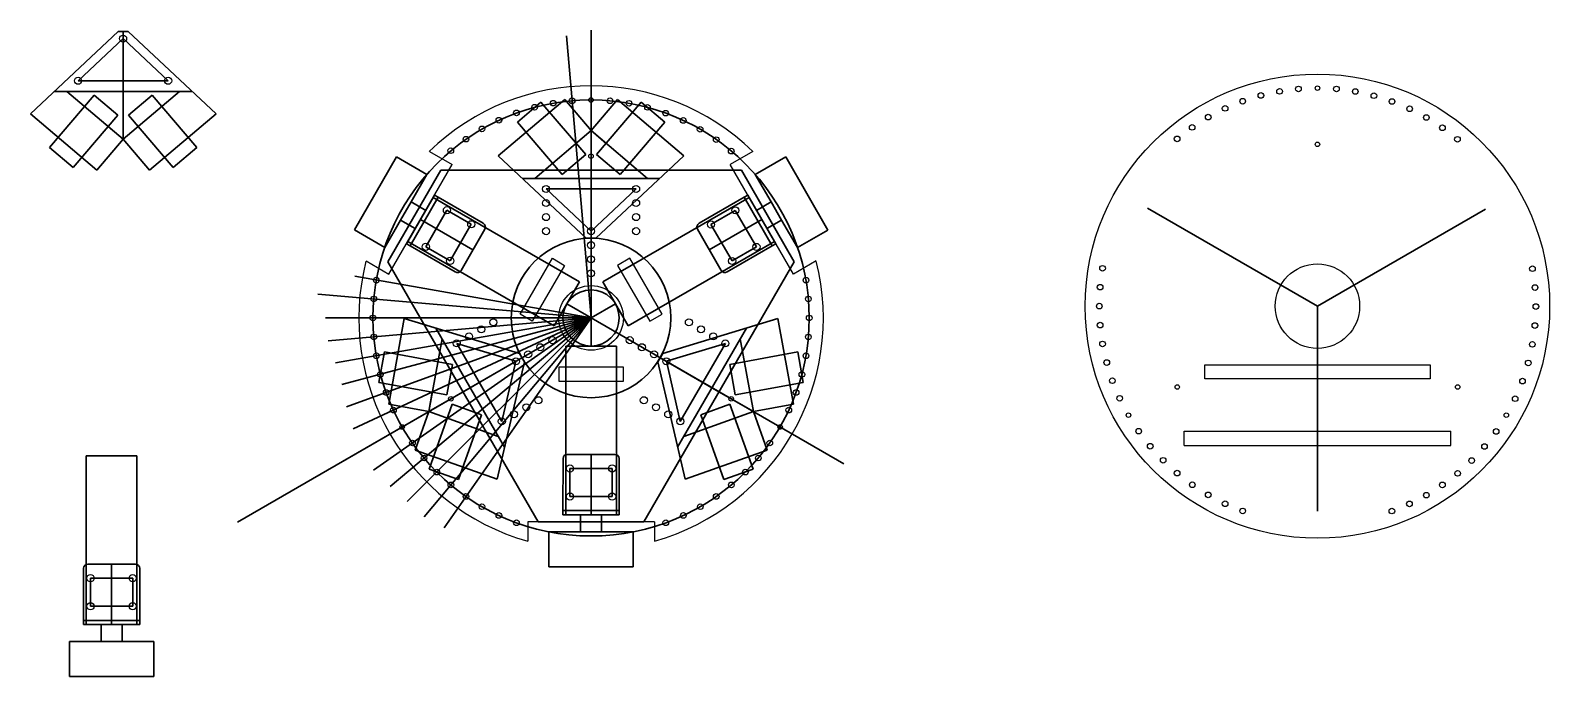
# Model space of a CAD drawing. Header units: millimetres. Extents: x 408 to 1487, y 116 to 575.
import ezdxf

# ---------------------------------------------------------------- set-up
doc = ezdxf.new("R2010")
doc.units = ezdxf.units.MM
doc.header["$MEASUREMENT"] = 0
doc.layers.add('辅助线', color=10, linetype='Continuous', lineweight=30)

msp = doc.modelspace()

# ---------------------------------------------------------------- linework, layer by layer
for p, q in [((691.4, 489), (707.6, 479.6)), ((921.3, 489), (905.1, 479.6)), ((662.6, 401.7), (707.6, 479.6)), ((950.1, 401.7), (905.1, 479.6)), ((646.4, 411.1), (662.6, 401.7)), ((755.9, 373.2), (778.9, 413)), ((778.9, 413), (787.5, 408)), ((833.8, 413), (825.1, 408)), ((856.8, 373.2), (833.8, 413)), ((966.3, 411.1), (950.1, 401.7)), ((787.5, 408), (764.5, 368.2)), ((825.1, 408), (848.1, 368.2)), ((764.5, 368.2), (755.9, 373.2)), ((848.1, 368.2), (856.8, 373.2)), ((829.3, 335.6), (783.3, 335.6)), ((783.3, 335.6), (783.3, 325.6)), ((829.3, 325.6), (829.3, 335.6)), ((1242.4, 337.2), (1402.4, 337.2)), ((1242.4, 327.2), (1242.4, 337.2)), ((1402.4, 337.2), (1402.4, 327.2)), ((783.3, 325.6), (829.3, 325.6)), ((1402.4, 327.2), (1242.4, 327.2)), ((1227.7, 280), (1227.7, 290)), ((1227.7, 290), (1417.1, 290)), ((1417.1, 280), (1417.1, 290)), ((1227.7, 280), (1417.1, 280)), ((851.3, 225.6), (761.3, 225.6)), ((761.3, 225.6), (761.3, 211.9)), ((851.3, 225.6), (851.3, 211.9))]:
    msp.add_line(p, q)
for centre, radius in [((473.8, 569.2), 2.5), ((441.8, 539.2), 2.5), ((505.8, 539.2), 2.5), ((1322.4, 379), 165), ((1282.2, 528.8), 2), ((1295.5, 531.7), 2), ((1308.9, 533.4), 2), ((1322.4, 534), 1.6), ((1335.9, 533.4), 2), ((1349.3, 531.6), 2), ((1362.5, 528.6), 2), ((753.3, 516.4), 2), ((766.2, 520.4), 2), ((779.4, 523.3), 2), ((792.8, 525), 2), ((806.3, 525.6), 1.6), ((819.8, 525), 2), ((833.3, 523.2), 2), ((846.4, 520.3), 2), ((859.3, 516.2), 2), ((1256.8, 519.6), 2), ((1269.3, 524.7), 2), ((1375.4, 524.5), 2), ((1387.9, 519.3), 2), ((740.8, 511.2), 2), ((871.8, 511), 2), ((1233.4, 506.1), 2), ((1244.8, 513.4), 2), ((1399.8, 513.1), 2), ((1411.2, 505.8), 2), ((717.4, 497.7), 2), ((728.8, 505), 2), ((883.8, 504.7), 2), ((895.2, 497.4), 2), ((1222.7, 497.9), 2), ((1421.9, 497.6), 2), ((706.6, 489.5), 2), ((806.3, 485.6), 1.6), ((905.9, 489.2), 2), ((1322.4, 494), 1.6), ((774.3, 462.3), 2.5), ((838.3, 462.3), 2.5), ((774.3, 452.3), 2.5), ((838.3, 452.3), 2.5), ((703.9, 447.2), 2.55), ((774.3, 442.3), 2.5), ((838.3, 442.3), 2.5), ((908.8, 447.1), 2.55), ((721.2, 437.2), 2.55), ((774.3, 432.3), 2.5), ((806.3, 432.3), 2.5), ((838.3, 432.3), 2.5), ((891.5, 437.1), 2.55), ((688.9, 421.2), 2.55), ((806.3, 422.3), 2.5), ((923.8, 421.1), 2.55), ((706.2, 411.2), 2.55), ((806.3, 412.3), 2.5), ((906.5, 411.1), 2.55), ((653.7, 397.5), 2), ((806.3, 402.3), 2.5), ((959, 397.5), 2), ((1169.7, 405.9), 2), ((1322.4, 379), 30), ((1475.2, 405.6), 2), ((806.3, 370.6), 23), ((1168, 392.5), 2), ((1477, 392.2), 2), ((651.9, 384.1), 2), ((960.7, 384.1), 2), ((1167.4, 379), 2), ((1477.6, 378.7), 2), ((651.3, 370.6), 2), ((736.9, 367.5), 2.5), ((875.8, 367.5), 2.5), ((961.3, 370.6), 2), ((1168, 365.5), 2), ((1476.9, 365.2), 2), ((651.9, 357.1), 2), ((719.6, 357.5), 2.5), ((728.3, 362.5), 2.5), ((778.9, 354.8), 2.5), ((833.8, 354.8), 2.5), ((884.4, 362.5), 2.5), ((893.1, 357.5), 2.5), ((960.7, 357.1), 2), ((653.7, 343.7), 2), ((710.9, 352.5), 2.5), ((761.6, 344.8), 2.5), ((770.2, 349.8), 2.5), ((842.4, 349.8), 2.5), ((851.1, 344.8), 2.5), ((901.7, 352.5), 2.5), ((959, 343.7), 2), ((1169.7, 352.1), 2), ((1475.1, 351.8), 2), ((752.9, 339.8), 2.5), ((859.8, 339.8), 2.5), ((1172.7, 338.9), 2), ((1472.2, 338.6), 2), ((656.6, 330.5), 2), ((956.1, 330.5), 2), ((1176.7, 326), 2), ((1468.1, 325.7), 2), ((660.7, 317.6), 2), ((706.7, 313.1), 1.6), ((768.9, 312.1), 2.5), ((843.8, 312.1), 2.5), ((905.9, 313.1), 1.6), ((952, 317.6), 2), ((1181.9, 313.5), 2), ((1222.8, 321.5), 1.6), ((1422, 321.5), 1.6), ((1462.9, 313.2), 2), ((665.9, 305.1), 2), ((751.6, 302.1), 2.5), ((760.3, 307.1), 2.5), ((852.4, 307.1), 2.5), ((861.1, 302.1), 2.5), ((946.8, 305.1), 2), ((1188.1, 301.5), 1.6), ((1456.6, 301.5), 1.6), ((672.1, 293.1), 1.6), ((742.9, 297.1), 2.5), ((869.7, 297.1), 2.5), ((940.6, 293.1), 1.6), ((1195.4, 290.1), 2), ((1449.4, 289.9), 2), ((679.4, 281.7), 2), ((933.3, 281.7), 2), ((1203.6, 279.4), 2), ((1441.1, 279.2), 2), ((687.6, 271), 2), ((925.1, 271), 2), ((1212.8, 269.4), 2), ((1432, 269.2), 2), ((696.7, 261), 2), ((791.3, 263.6), 2.55), ((821.3, 263.6), 2.55), ((915.9, 261), 2), ((1222.7, 260.3), 2), ((1422, 260.1), 2), ((706.7, 251.9), 2), ((906, 251.9), 2), ((1233.5, 252), 2), ((1411.2, 251.9), 2), ((717.4, 243.7), 2), ((728.8, 236.4), 2), ((791.3, 243.6), 2.55), ((821.3, 243.6), 2.55), ((883.9, 236.4), 2), ((895.2, 243.7), 2), ((1244.8, 244.8), 2), ((1256.8, 238.5), 2), ((1387.8, 238.4), 2), ((1399.8, 244.6), 2), ((740.8, 230.2), 2), ((753.3, 225), 2), ((859.4, 225), 2), ((871.9, 230.2), 2), ((1269.3, 233.4), 2), ((1375.3, 233.3), 2), ((450.6, 185.6), 2.55), ((480.6, 185.6), 2.55), ((450.6, 165.6), 2.55), ((480.6, 165.6), 2.55)]:
    msp.add_circle(centre, radius)
for start, end in [(45.8398, 134.1602), (165.8134, 254.1734), (285.8266, 14.1866)]:
    msp.add_arc((806.3, 370.6), 165, start, end)
at = {"layer": '辅助线'}
for p, q in [((470.3, 574.2), (407.9, 515.7)), ((477.3, 574.2), (470.3, 574.2)), ((473.8, 531.7), (473.8, 574.2)), ((477.3, 574.2), (539.8, 515.7)), ((806.3, 370.6), (806.3, 575.1)), ((473.8, 569.2), (441.8, 539.2)), ((473.8, 569.2), (505.8, 539.2)), ((806.3, 370.6), (788.8, 571.2)), ((453.2, 529), (421.5, 491.7)), ((425, 531.7), (522.7, 531.7)), ((473.8, 497.7), (433.8, 531.7)), ((441.8, 539.2), (505.8, 539.2)), ((470, 514.8), (453.2, 529)), ((473.8, 531.7), (473.8, 497.7)), ((473.8, 497.7), (513.8, 531.7)), ((477.7, 514.8), (494.5, 529)), ((494.5, 529), (526.2, 491.7)), ((787.6, 525.9), (740.4, 485.8)), ((770.7, 524.1), (754, 509.8)), ((802.5, 486.7), (770.7, 524.1)), ((787.6, 525.9), (806.3, 503.8)), ((825.1, 525.9), (806.3, 503.8)), ((810.2, 486.7), (841.9, 524.1)), ((825.1, 525.9), (872.3, 485.8)), ((841.9, 524.1), (858.7, 509.8)), ((455.1, 475.6), (407.9, 515.7)), ((470, 514.8), (438.2, 477.5)), ((477.7, 514.8), (509.4, 477.5)), ((492.6, 475.6), (539.8, 515.7)), ((785.7, 472.5), (754, 509.8)), ((827, 472.5), (858.7, 509.8)), ((455.1, 475.6), (473.8, 497.7)), ((473.8, 497.7), (463.2, 506.8)), ((492.6, 475.6), (473.8, 497.7)), ((806.3, 503.8), (766.3, 469.8)), ((806.3, 469.8), (806.3, 503.8)), ((806.3, 503.8), (846.3, 469.8)), ((806.3, 503.8), (817, 494.7)), ((438.2, 477.5), (421.5, 491.7)), ((509.4, 477.5), (526.2, 491.7)), ((802.8, 427.3), (740.4, 485.8)), ((802.5, 486.7), (785.7, 472.5)), ((809.8, 427.3), (872.3, 485.8)), ((810.2, 486.7), (827, 472.5)), ((668.1, 485.1), (638.1, 433.2)), ((662, 410.6), (699.5, 475.6)), ((689.7, 472.6), (668.1, 485.1)), ((699.5, 475.6), (913.1, 475.6)), ((950.7, 410.6), (913.1, 475.6)), ((944.6, 485.1), (923, 472.6)), ((974.6, 433.1), (944.6, 485.1)), ((689.7, 472.6), (678.5, 453.1)), ((855.2, 469.8), (757.5, 469.8)), ((806.3, 469.8), (806.3, 427.3)), ((934.2, 453.1), (923, 472.6)), ((675.1, 423.3), (695.1, 458)), ((694.1, 456.2), (676.1, 425)), ((677.7, 421.8), (697.7, 456.5)), ((694.1, 456.2), (798, 396.2)), ((695.1, 458), (697.7, 456.5)), ((697.7, 456.5), (729.7, 437.9)), ((838.3, 462.3), (774.3, 462.3)), ((806.3, 432.3), (774.3, 462.3)), ((806.3, 432.3), (838.3, 462.3)), ((814.7, 396.2), (918.6, 456.2)), ((883, 437.9), (915, 456.4)), ((915, 456.4), (917.6, 457.9)), ((915, 456.4), (935, 421.8)), ((917.6, 457.9), (937.6, 423.3)), ((936.6, 425), (918.6, 456.2)), ((678.5, 453.1), (671, 440.1)), ((688.8, 447.1), (678.5, 453.1)), ((688.9, 421.2), (703.9, 447.2)), ((703.9, 447.2), (721.2, 437.2)), ((891.5, 437.1), (908.8, 447.1)), ((908.8, 447.1), (923.8, 421.1)), ((923.8, 447.1), (934.2, 453.1)), ((941.7, 440.1), (934.2, 453.1)), ((1322.4, 379), (1201.7, 448.7)), ((1322.4, 379), (1441.9, 448)), ((638.1, 433.2), (659.7, 420.7)), ((671, 440.1), (659.7, 420.7)), ((681.3, 434.1), (671, 440.1)), ((722.3, 419.1), (685.1, 440.6)), ((721.2, 437.2), (706.2, 411.2)), ((730.8, 433.8), (713.9, 404.4)), ((898.8, 404.4), (881.9, 433.8)), ((890.3, 419.1), (927.6, 440.6)), ((906.5, 411.1), (891.5, 437.1)), ((931.3, 434.1), (941.7, 440.1)), ((953, 420.6), (941.7, 440.1)), ((953, 420.6), (974.6, 433.1)), ((677.7, 421.8), (675.1, 423.3)), ((780, 365), (676.1, 425)), ((709.8, 403.3), (677.7, 421.8)), ((706.2, 411.2), (688.9, 421.2)), ((802.8, 427.3), (809.8, 427.3)), ((936.6, 425), (832.7, 365)), ((935, 421.8), (902.9, 403.3)), ((923.8, 421.1), (906.5, 411.1)), ((937.6, 423.3), (935, 421.8)), ((662, 410.6), (768.8, 225.6)), ((950.7, 410.6), (843.9, 225.6)), ((806.3, 370.6), (638.4, 400.2)), ((638.4, 400.2), (638.4, 400.2)), ((798, 396.2), (780, 365)), ((832.7, 365), (814.7, 396.2)), ((806.3, 370.6), (612.2, 387.6)), ((806.3, 370.6), (789, 380.6)), ((806.3, 370.6), (823.7, 380.6)), ((1322.4, 379), (1322.4, 233.2)), ((806.3, 370.6), (555, 225.5)), ((806.3, 370.6), (617.6, 370.6)), ((806.3, 370.6), (619.5, 354.3)), ((806.3, 370.6), (624.8, 338.6)), ((806.3, 370.6), (628.4, 267.9)), ((806.3, 370.6), (629.3, 323.2)), ((806.3, 370.6), (632.6, 307.4)), ((806.3, 370.6), (637.3, 291.8)), ((806.3, 370.6), (651.7, 262.4)), ((662.5, 309.3), (673.6, 370.1)), ((806.3, 370.6), (663.6, 250.8)), ((755.5, 345.3), (673.6, 370.1)), ((806.3, 370.6), (675.7, 240)), ((806.3, 370.6), (687.6, 229.1)), ((806.3, 370.6), (701.9, 221.4)), ((806.3, 370.6), (806.3, 350.6)), ((806.3, 370.6), (986, 266.9)), ((857.2, 345.3), (939.1, 370.1)), ((950.2, 309.3), (939.1, 370.1)), ((696, 363.3), (744.9, 278.7)), ((867.8, 278.7), (916.7, 363.3)), ((655.6, 324.7), (659.6, 346.4)), ((707.8, 337.6), (659.6, 346.4)), ((691, 304), (700.4, 355.7)), ((710.9, 352.5), (742.9, 297.1)), ((752.9, 339.8), (710.9, 352.5)), ((788.3, 230.6), (788.3, 350.6)), ((788.3, 350.6), (824.3, 350.6)), ((824.3, 350.6), (824.3, 230.6)), ((859.8, 339.8), (901.7, 352.5)), ((869.7, 297.1), (901.7, 352.5)), ((904.9, 337.6), (953.1, 346.4)), ((921.7, 304), (912.2, 355.7)), ((957, 324.7), (953.1, 346.4)), ((703.8, 315.9), (707.8, 337.6)), ((720.4, 321), (757.2, 342.3)), ((759, 339.3), (739.5, 255.9)), ((752.9, 339.8), (742.9, 297.1)), ((759, 339.3), (755.5, 345.3)), ((857.2, 345.3), (853.7, 339.3)), ((853.7, 339.3), (873.1, 255.9)), ((892.2, 321), (855.4, 342.3)), ((859.8, 339.8), (869.7, 297.1)), ((908.8, 315.9), (904.9, 337.6)), ((703.8, 315.9), (655.6, 324.7)), ((908.8, 315.9), (957, 324.7)), ((720.4, 321), (691, 304)), ((691, 304), (693.5, 317.8)), ((892.2, 321), (921.7, 304)), ((662.5, 309.3), (691, 304)), ((681.3, 276.7), (691, 304)), ((691, 304), (740.4, 286.4)), ((707.7, 309.2), (691.2, 263.1)), ((707.7, 309.2), (728.4, 301.8)), ((921.7, 304), (872.2, 286.4)), ((905, 309.2), (884.2, 301.8)), ((905, 309.2), (921.4, 263.1)), ((921.7, 304), (908.5, 299.3)), ((950.2, 309.3), (921.7, 304)), ((931.4, 276.7), (921.7, 304)), ((728.4, 301.8), (712, 255.7)), ((884.2, 301.8), (900.7, 255.7)), ((447.6, 152.6), (447.6, 272.6)), ((447.6, 272.6), (483.6, 272.6)), ((483.6, 272.6), (483.6, 152.6)), ((681.3, 276.7), (739.5, 255.9)), ((786.3, 233.6), (786.4, 270.6)), ((789.4, 273.6), (823.3, 273.6)), ((806.3, 273.6), (806.3, 230.6)), ((826.3, 270.6), (826.3, 233.6)), ((931.4, 276.7), (873.1, 255.9)), ((691.2, 263.1), (712, 255.7)), ((791.3, 243.6), (791.3, 263.6)), ((791.3, 263.6), (821.3, 263.6)), ((821.3, 263.6), (821.3, 243.6)), ((921.4, 263.1), (900.7, 255.7)), ((821.3, 243.6), (791.3, 243.6)), ((826.3, 233.6), (786.3, 233.6)), ((786.3, 230.6), (786.3, 233.6)), ((826.3, 230.6), (786.3, 230.6)), ((788.3, 230.6), (824.3, 230.6)), ((798.8, 230.6), (798.8, 218.6)), ((813.8, 230.6), (813.8, 218.6)), ((826.3, 233.6), (826.3, 230.6)), ((768.8, 225.6), (843.9, 225.6)), ((776.3, 218.6), (776.3, 193.6)), ((776.3, 218.6), (798.8, 218.6)), ((798.8, 218.6), (813.8, 218.6)), ((813.8, 218.6), (836.3, 218.6)), ((836.3, 193.6), (836.3, 218.6)), ((448.7, 195.6), (482.6, 195.6)), ((465.6, 195.6), (465.6, 152.6)), ((445.6, 155.6), (445.7, 192.6)), ((450.6, 165.6), (450.6, 185.6)), ((450.6, 185.6), (480.6, 185.6)), ((480.6, 185.6), (480.6, 165.6)), ((485.6, 192.6), (485.6, 155.6)), ((776.3, 193.6), (836.3, 193.6)), ((480.6, 165.6), (450.6, 165.6)), ((485.6, 155.6), (445.6, 155.6)), ((445.6, 152.6), (445.6, 155.6)), ((485.6, 152.6), (445.6, 152.6)), ((447.6, 152.6), (483.6, 152.6)), ((458.1, 152.6), (458.1, 140.6)), ((473.1, 152.6), (473.1, 140.6)), ((485.6, 155.6), (485.6, 152.6)), ((435.6, 140.6), (435.6, 115.6)), ((435.6, 140.6), (458.1, 140.6)), ((458.1, 140.6), (473.1, 140.6)), ((473.1, 140.6), (495.6, 140.6)), ((495.6, 115.6), (495.6, 140.6)), ((435.6, 115.6), (495.6, 115.6))]:
    msp.add_line(p, q, dxfattribs=at)
for radius in [155, 56.7, 20]:
    msp.add_circle((806.3, 370.6), radius, dxfattribs=at)
for centre, start, end in [((728.2, 435.3), 330, 59.8869), ((884.5, 435.3), 120, 210), ((711.3, 405.9), 240, 330), ((901.4, 405.9), 210, 299.8869), ((789.4, 270.6), 90, 179.8869), ((823.3, 270.6), 0, 90), ((448.7, 192.6), 90, 179.8869), ((482.6, 192.6), 0, 90)]:
    msp.add_arc(centre, 3, start, end, dxfattribs=at)

doc.saveas('drawing.dxf')
